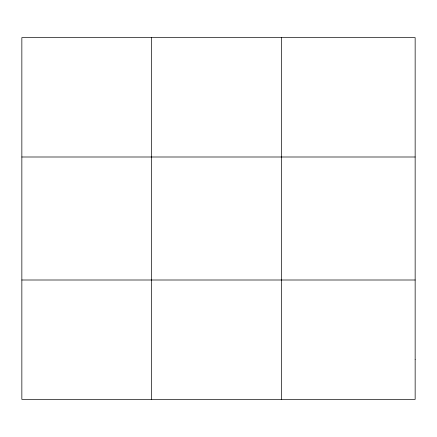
<?xml version="1.0" encoding="UTF-8"?>
<svg xmlns="http://www.w3.org/2000/svg" width="437" height="437" viewBox="0 0 437 437"><rect width="100%" height="100%" fill="white"/><g stroke="black" fill="none" stroke-linecap="round" stroke-linejoin="round"><path stroke-width="0.66" d="M151.639 399.385L151.639 37.615M281.428 399.385L281.428 37.615M21.85 156.998L415.15 156.998M21.85 280.002L415.15 280.002M415.15 359.591L415.15 399.385L21.85 399.385L21.85 37.615L415.15 37.615L415.15 359.591"/></g></svg>
